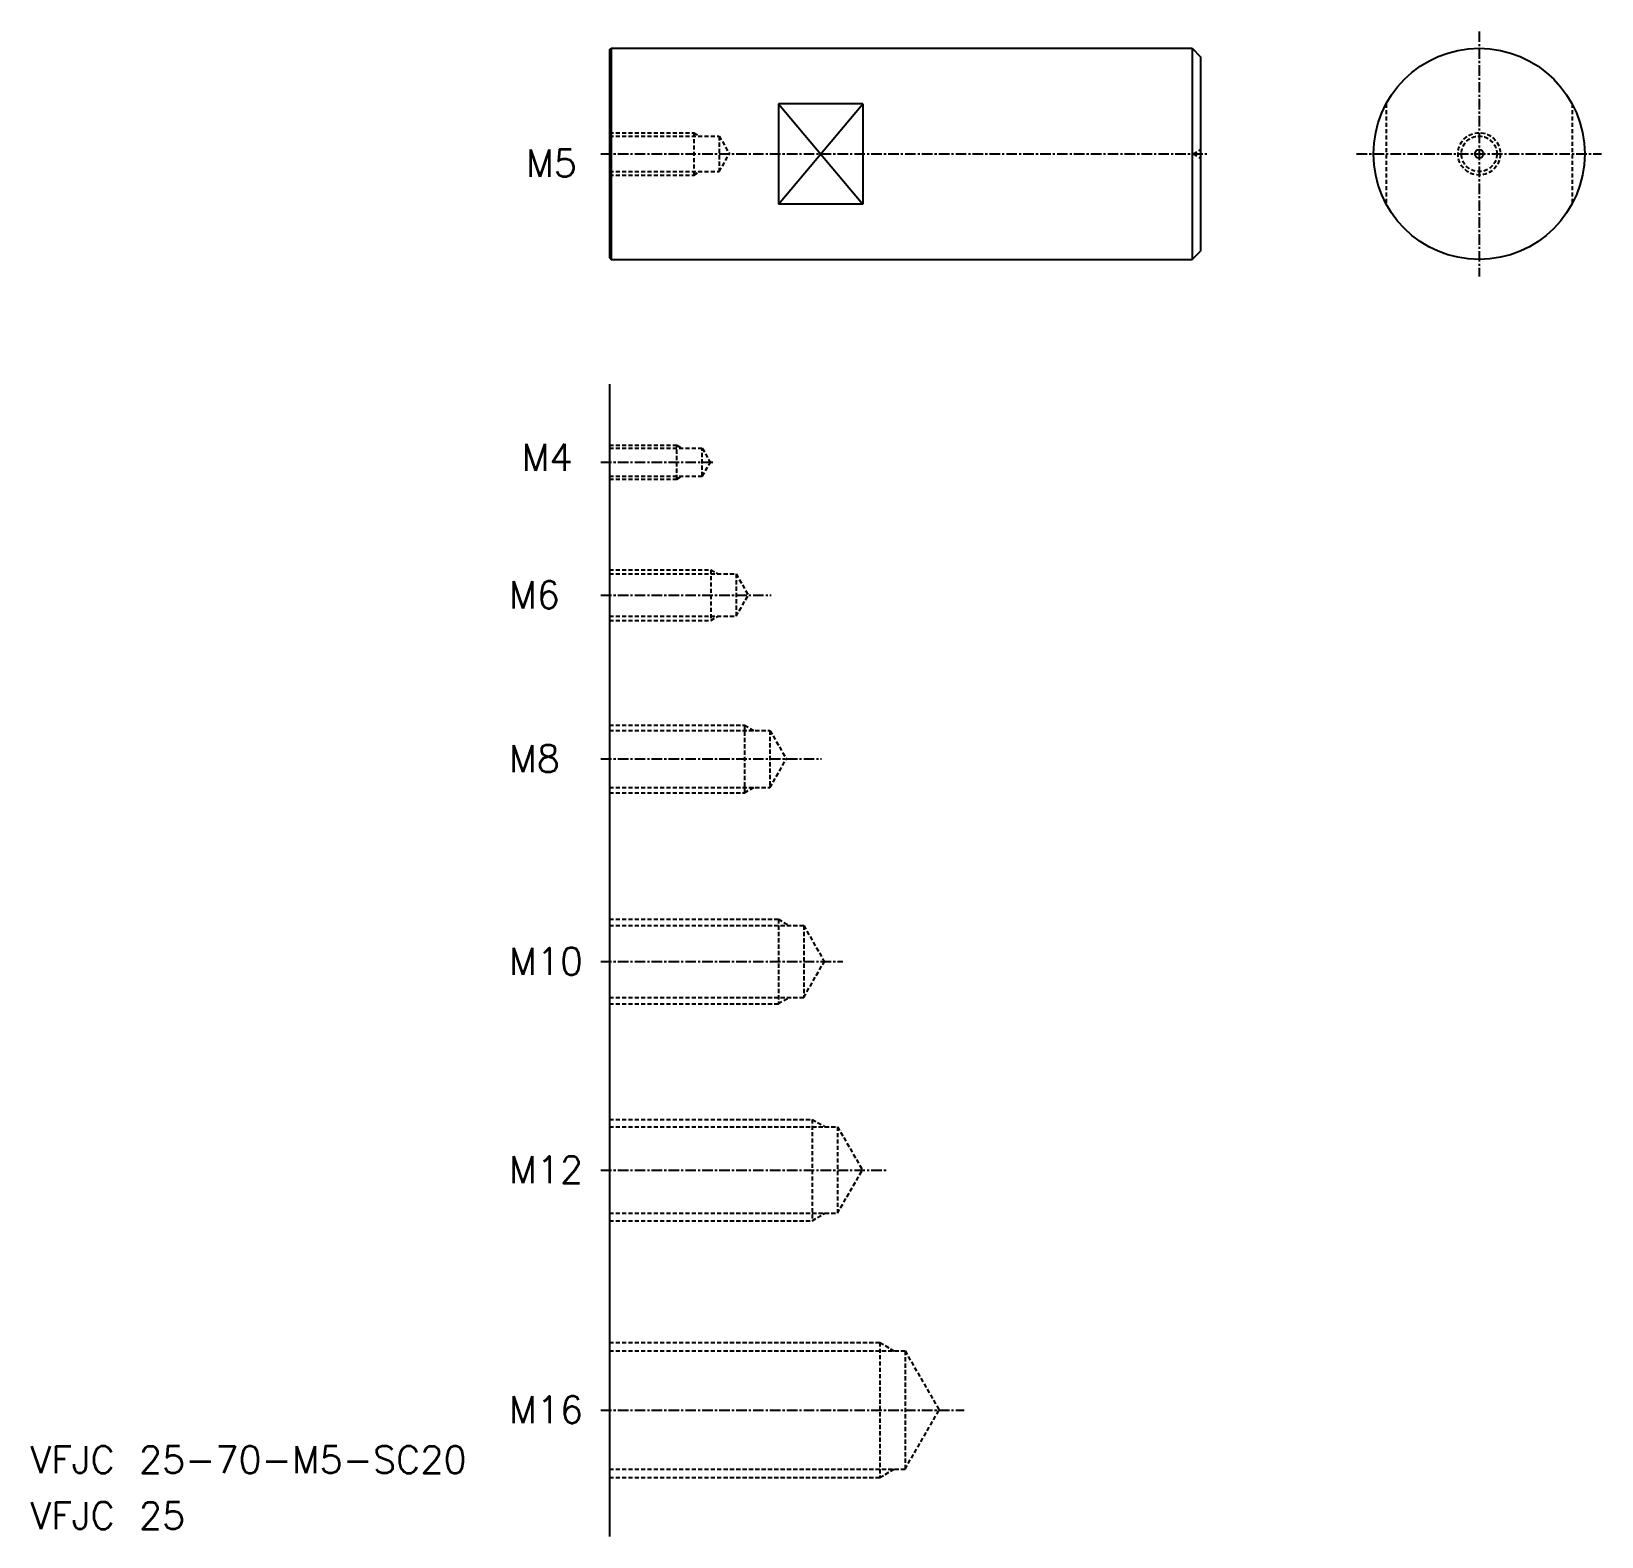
# Model space of a CAD drawing. Extents: x 1275 to 1461, y -145 to 33.
import ezdxf

# ---------------------------------------------------------------- set-up
doc = ezdxf.new("R2010")
doc.units = 0
doc.linetypes.add('CENTER', pattern=[2, 1.25, -0.25, 0.25, -0.25])
doc.linetypes.add('DASHED', pattern=[0.75, 0.5, -0.25])
doc.layers.get('0').update_dxf_attribs({"linetype": 'CONTINUOUS'})
doc.layers.add('CENTER', color=1, linetype='CENTER')
doc.styles.get("Standard").update_dxf_attribs({"font": 'txt.shx'})

msp = doc.modelspace()

# ---------------------------------------------------------------- linework, layer by layer
at = {"color": 7, "linetype": 'CONTINUOUS'}
for p, q in [((1343.38, 30.85), (1343.58, 31.05)), ((1343.38, 30.85), (1343.38, 6.25)), ((1343.58, 31.05), (1412.38, 31.05)), ((1343.58, 31.05), (1343.58, 6.05)), ((1412.38, 31.05), (1412.38, 6.05)), ((1412.38, 31.05), (1413.38, 30.05)), ((1413.38, 30.05), (1413.38, 7.05)), ((1363.38, 24.49), (1363.38, 12.61)), ((1373.38, 24.49), (1363.38, 24.49)), ((1373.38, 24.49), (1373.38, 12.61)), ((1373.38, 12.61), (1363.38, 12.61)), ((1343.38, 6.25), (1343.58, 6.05)), ((1343.58, 6.05), (1412.38, 6.05)), ((1412.38, 6.05), (1413.38, 7.05)), ((1343.38, -8.73), (1343.38, -145.13))]:
    msp.add_line(p, q, dxfattribs=at)
at = {"color": 3, "linetype": 'CONTINUOUS'}
for p, q in [((1363.38, 12.61), (1373.38, 24.49)), ((1363.38, 24.49), (1373.38, 12.61))]:
    msp.add_line(p, q, dxfattribs=at)
for p, q in [((1413.38, 24.3), (1413.38, 24.3)), ((1413.38, 18.55), (1413.38, 18.55)), ((1413.38, 18.55), (1413.38, 18.55))]:
    msp.add_line(p, q)
at = {"color": 3, "linetype": 'DASHED'}
for p, q in [((1435.36, 24.49), (1435.36, 12.61)), ((1457.36, 24.49), (1457.36, 12.61)), ((1343.38, 21.05), (1353.38, 21.05)), ((1343.38, 20.65), (1356.38, 20.65)), ((1353.38, 21.05), (1353.38, 16.05)), ((1353.38, 21.05), (1353.98, 20.7)), ((1356.38, 20.65), (1356.38, 16.45)), ((1356.38, 20.65), (1357.59, 18.55)), ((1412.51, 18.55), (1413.38, 19.05)), ((1356.38, 16.45), (1357.59, 18.55)), ((1412.51, 18.55), (1413.38, 18.05)), ((1343.38, 16.45), (1356.38, 16.45)), ((1343.38, 16.05), (1353.38, 16.05)), ((1353.38, 16.05), (1353.98, 16.4)), ((1343.38, -15.95), (1351.38, -15.95)), ((1343.38, -16.3), (1354.38, -16.3)), ((1351.38, -15.95), (1351.98, -16.3)), ((1351.38, -19.95), (1351.38, -15.95)), ((1354.38, -19.6), (1354.38, -16.3)), ((1354.38, -16.3), (1355.33, -17.95)), ((1354.38, -19.6), (1355.33, -17.95)), ((1343.38, -19.6), (1354.38, -19.6)), ((1343.38, -19.95), (1351.38, -19.95)), ((1351.38, -19.95), (1351.98, -19.6)), ((1343.38, -30.68), (1355.38, -30.68)), ((1343.38, -31.18), (1358.38, -31.18)), ((1355.38, -30.68), (1355.38, -36.68)), ((1355.38, -30.68), (1356.24, -31.18)), ((1358.38, -31.18), (1358.38, -36.18)), ((1358.38, -31.18), (1359.82, -33.68)), ((1358.38, -36.18), (1359.82, -33.68)), ((1343.38, -36.18), (1358.38, -36.18)), ((1343.38, -36.68), (1355.38, -36.68)), ((1355.38, -36.68), (1356.24, -36.18)), ((1343.38, -49.08), (1359.38, -49.08)), ((1343.38, -49.71), (1362.38, -49.71)), ((1359.38, -49.08), (1359.38, -57.08)), ((1359.38, -49.08), (1360.46, -49.71)), ((1362.38, -49.71), (1362.38, -56.46)), ((1362.38, -49.71), (1364.33, -53.08)), ((1362.38, -56.46), (1364.33, -53.08)), ((1343.38, -56.46), (1362.38, -56.46)), ((1343.38, -57.08), (1359.38, -57.08)), ((1359.38, -57.08), (1360.46, -56.46)), ((1343.38, -72.05), (1363.38, -72.05)), ((1363.38, -72.05), (1363.38, -82.05)), ((1363.38, -72.05), (1364.68, -72.8)), ((1343.38, -72.8), (1366.38, -72.8)), ((1366.38, -72.8), (1366.38, -81.3)), ((1366.38, -72.8), (1368.83, -77.05)), ((1366.38, -81.3), (1368.83, -77.05)), ((1343.38, -81.3), (1366.38, -81.3)), ((1363.38, -82.05), (1364.68, -81.3)), ((1343.38, -82.05), (1363.38, -82.05)), ((1343.38, -95.74), (1367.38, -95.74)), ((1343.38, -96.61), (1370.38, -96.61)), ((1367.38, -95.74), (1367.38, -107.74)), ((1367.38, -95.74), (1368.89, -96.61)), ((1370.38, -96.61), (1370.38, -106.86)), ((1370.38, -96.61), (1373.34, -101.74)), ((1370.38, -106.86), (1373.34, -101.74)), ((1343.38, -106.86), (1370.38, -106.86)), ((1343.38, -107.74), (1367.38, -107.74)), ((1367.38, -107.74), (1368.89, -106.86)), ((1343.38, -122.15), (1375.38, -122.15)), ((1375.38, -122.15), (1375.38, -138.15)), ((1375.38, -122.15), (1377.11, -123.15)), ((1343.38, -123.15), (1378.38, -123.15)), ((1378.38, -123.15), (1382.42, -130.15)), ((1378.38, -123.15), (1378.38, -137.15)), ((1378.38, -137.15), (1382.42, -130.15)), ((1343.38, -137.15), (1378.38, -137.15)), ((1375.38, -138.15), (1377.11, -137.15)), ((1343.38, -138.15), (1375.38, -138.15))]:
    msp.add_line(p, q, dxfattribs=at)
at = {"color": 7, "linetype": 'CONTINUOUS'}
for radius in [12.5, 0.5]:
    msp.add_circle((1446.36, 18.55), radius, dxfattribs=at)
at = {"color": 3, "linetype": 'DASHED'}
for radius in [2.5, 2.1]:
    msp.add_circle((1446.36, 18.55), radius, dxfattribs=at)
at = {"layer": 'CENTER', "color": 1, "linetype": 'CENTER'}
for p, q in [((1446.36, 33.05), (1446.36, 4.05)), ((1342.38, 18.55), (1414.38, 18.55)), ((1431.86, 18.55), (1460.86, 18.55)), ((1342.38, -17.95), (1355.77, -17.95)), ((1342.38, -33.68), (1362.53, -33.68)), ((1342.38, -53.08), (1368.49, -53.08)), ((1342.38, -77.05), (1371, -77.05)), ((1342.38, -101.74), (1376.33, -101.74)), ((1342.38, -130.15), (1385.38, -130.15))]:
    msp.add_line(p, q, dxfattribs=at)

# ---------------------------------------------------------------- texts
at = {"color": 7, "linetype": 'CONTINUOUS'}
for s, p in [('M5', (1333.49, 15.85)), ('M4', (1332.99, -18.97)), ('M6', (1331.48, -35.25)), ('M8', (1331.48, -54.64)), ('M10', (1331.48, -78.62)), ('M12', (1331.48, -103.3)), ('M16', (1331.48, -131.71)), ('VFJC 25-70-M5-SC20', (1274.8, -137.62)), ('VFJC 25', (1274.8, -144.24))]:
    msp.add_text(s, height=3.2, dxfattribs=at).set_placement(p)

doc.saveas('drawing.dxf')
